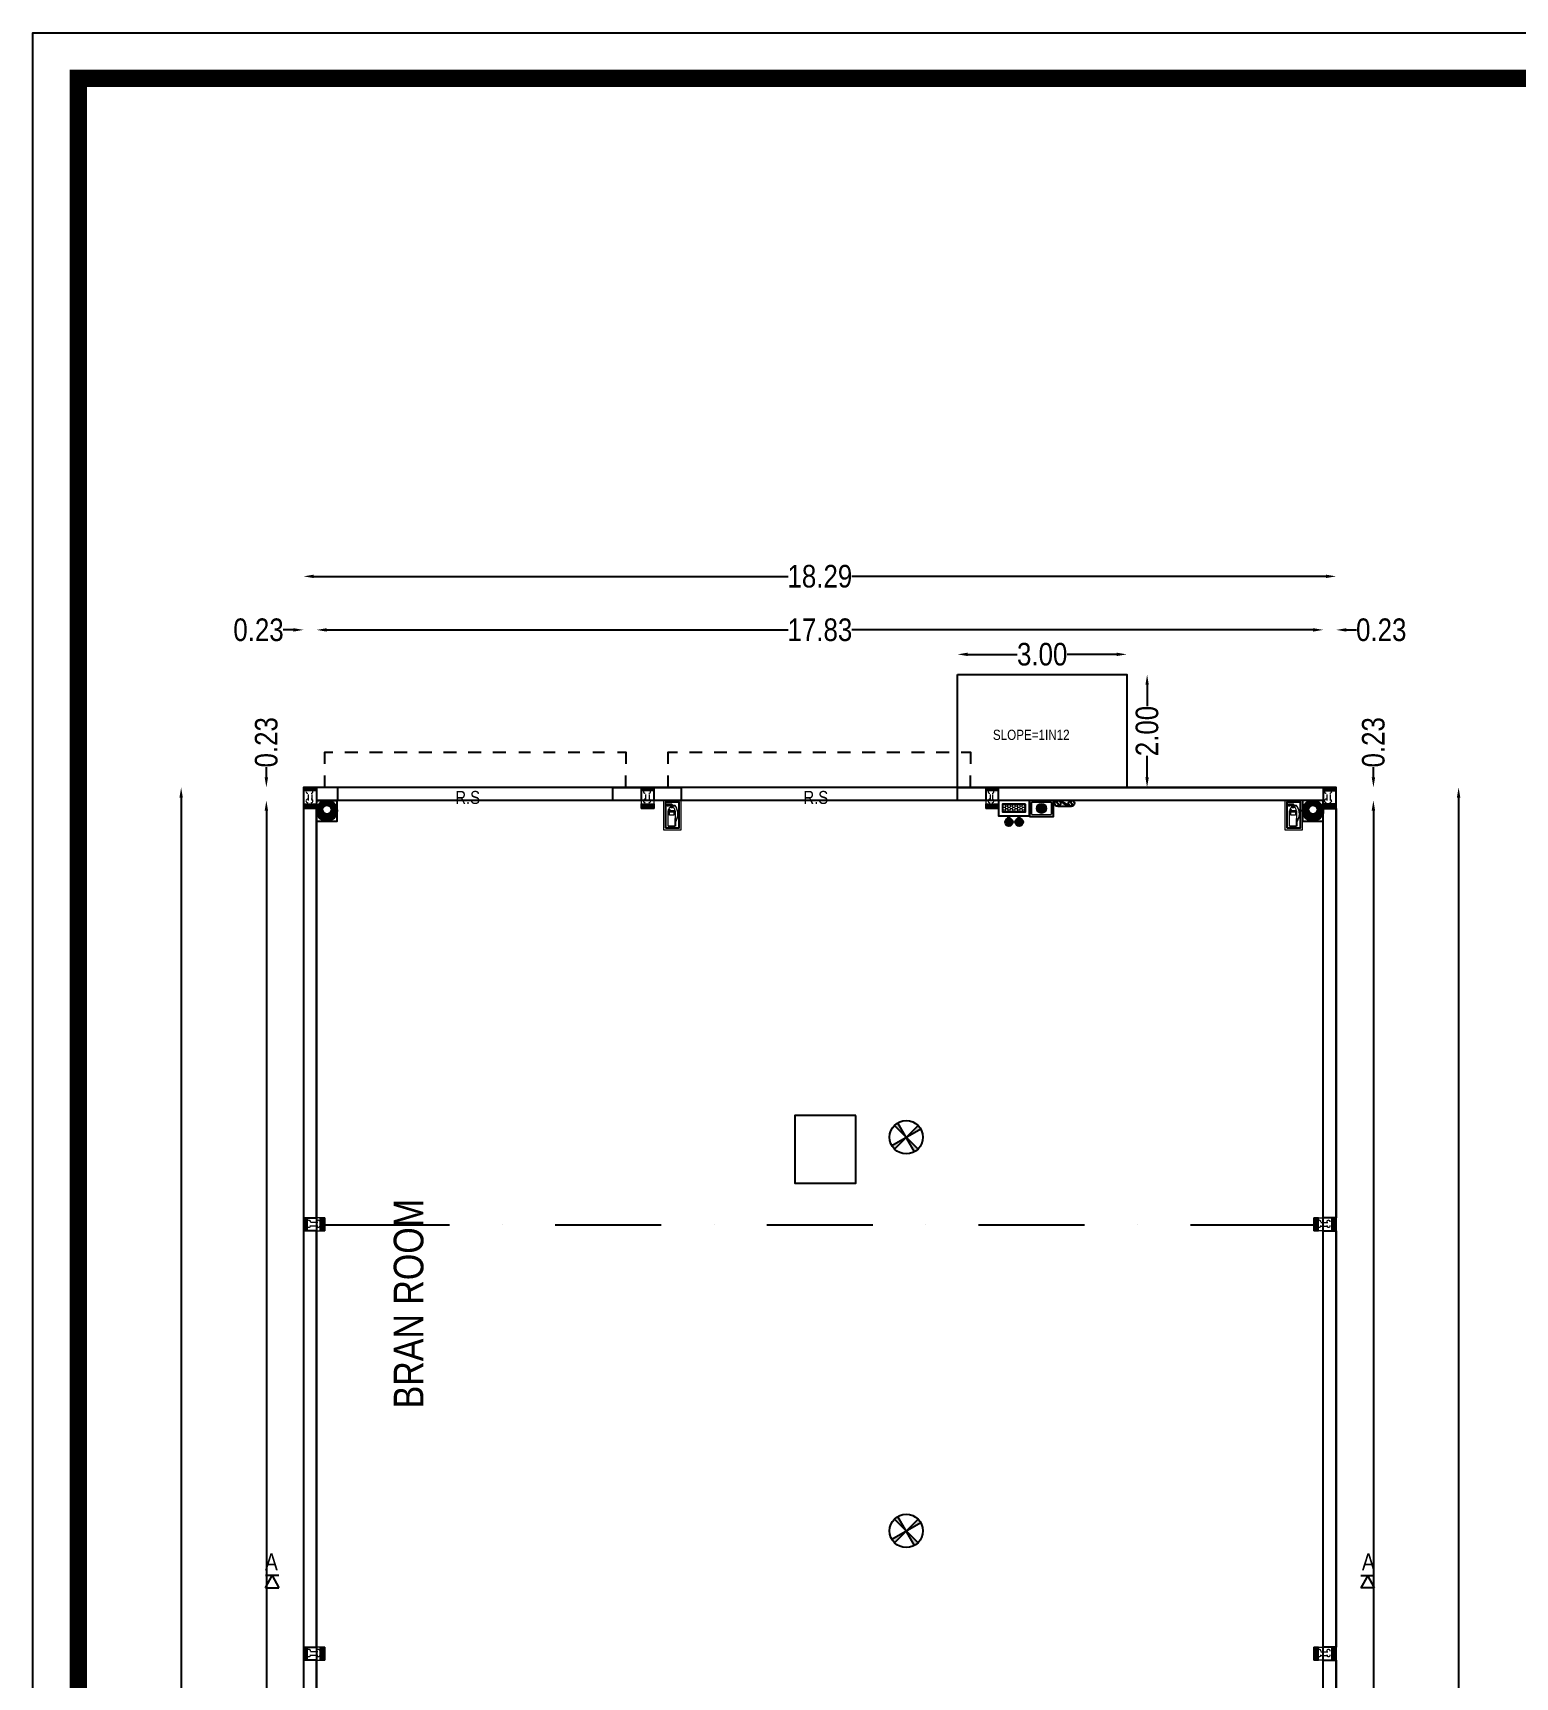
# Model space of a CAD drawing. Header units: metres. Extents: x -941 to 1333, y -28 to 1490.
# Drawn here: x 825.19 to 851.44, y 397.65 to 426.77 of the extents above; entities that cross this region are included whole.
import ezdxf

# ---------------------------------------------------------------- set-up
doc = ezdxf.new("R2010")
doc.units = ezdxf.units.M
for name, color, linetype in [('00', 7, 'Continuous'), ('BLK_1_DA_RAMP_1', 1, 'Continuous'), ('BLK_1_FLR_0_CARPET_AREA', 45, 'Continuous'), ('BLK_1_FLR_0_REGULAR_ROOM_1', 4, 'Continuous'), ('BLK_1_FLR_0_VENTILATION_SHAFT', 6, 'Continuous'), ('VPORTS', 6, 'Continuous'), ('window', 3, 'Continuous')]:
    doc.layers.add(name, color=color, linetype=linetype)
doc.styles.add('style2A', font='swissc.ttf')
doc.dimstyles.get("Standard").update_dxf_attribs({"dimtxt": 0.4, "dimasz": 0.18, "dimexe": 0.18, "dimexo": 0.0625, "dimgap": 0, "dimtad": 0, "dimzin": 0, "dimdsep": 46, "dimtxsty": 'style2A', "dimcen": 0.09, "dimse1": 1, "dimse2": 1, "dimadec": 0, "dimazin": 0, "dimtfac": 1, "dimtofl": 0, "dimtmove": 0, "dimatfit": 3, "dimfxl": 0, "dimtolj": 1, "dimtzin": 0, "dimarcsym": 0})

# ---------------------------------------------------------------- blocks, each defined once
blk = doc.blocks.new('*D14')
at = {"layer": 'BLK_1_DA_RAMP_1', "color": 0, "lineweight": -2}
for p, q in [((841.741, 415.762), (842.62, 415.762)), ((844.381, 415.762), (843.502, 415.762))]:
    blk.add_line(p, q, dxfattribs=at)
at = {"layer": 'BLK_1_DA_RAMP_1', "color": 0}
for points in [[(841.741, 415.792), (841.741, 415.732), (841.561, 415.762)], [(844.381, 415.792), (844.381, 415.732), (844.561, 415.762)]]:
    blk.add_solid(points, dxfattribs=at)
at = {"layer": 'Defpoints', "color": 0}
for p in [(844.561, 415.762), (841.561, 415.403), (844.561, 415.403)]:
    blk.add_point(p, dxfattribs=at)
at = {"layer": 'BLK_1_DA_RAMP_1', "color": 0, "insert": (843.061, 415.762), "char_height": 0.4, "attachment_point": 5, "style": 'style2A'}
blk.add_mtext('\\A1;3.00', dxfattribs=at)
blk = doc.blocks.new('*D15')
at = {"layer": 'BLK_1_DA_RAMP_1', "color": 0, "lineweight": -2}
for p, q in [((844.919, 415.223), (844.919, 414.843)), ((844.919, 413.585), (844.919, 413.965))]:
    blk.add_line(p, q, dxfattribs=at)
at = {"layer": 'BLK_1_DA_RAMP_1', "color": 0}
for points in [[(844.889, 415.223), (844.949, 415.223), (844.919, 415.403)], [(844.889, 413.585), (844.949, 413.585), (844.919, 413.405)]]:
    blk.add_solid(points, dxfattribs=at)
at = {"layer": 'Defpoints', "color": 0}
for p in [(844.561, 415.403), (844.561, 413.405), (844.919, 413.405)]:
    blk.add_point(p, dxfattribs=at)
at = {"layer": 'BLK_1_DA_RAMP_1', "color": 0, "insert": (844.919, 414.404), "char_height": 0.4, "attachment_point": 5, "rotation": 90, "style": 'style2A'}
blk.add_mtext('\\A1;2.00', dxfattribs=at)
blk = doc.blocks.new('auto-sprinkler')
at = {"layer": '00'}
h = blk.add_hatch(color=161, dxfattribs=at)
h.dxf.hatch_style = 1
h.paths.add_polyline_path([(0, 0), (-0.075, 0.13, 0.065543), (-0.106, 0.106)])
h.paths.add_polyline_path([(0, 0), (0.13, 0.075, 0.065543), (0.106, 0.106)])
h.paths.add_polyline_path([(0.075, -0.13, 0.065543), (0.106, -0.106), (0, 0)])
h.paths.add_polyline_path([(-0.13, -0.075, 0.065543), (-0.106, -0.106), (0, 0)])
at = {"layer": '00', "color": 170}
for points in [[(-0.13, -0.075), (0.13, 0.075)], [(-0.106, -0.106), (0.106, 0.106)], [(0.106, -0.106), (-0.106, 0.106)], [(0.075, -0.13), (-0.075, 0.13)]]:
    blk.add_lwpolyline(points, dxfattribs=at)
blk.add_circle((0, 0), 0.15, dxfattribs=at)
blk = doc.blocks.new('EmerLight')
h = blk.add_hatch(color=1)
edge = h.paths.add_edge_path()
edge.add_arc((0, 12.75), 2.25, 0, 360)
for points in [[(-0.38, 9), (0.38, 9), (0.38, 10.53, -0.08392), (-0.38, 10.53)], [(6.38, 10.53, -0.08392), (5.62, 10.53), (5.62, 9), (6.38, 9)]]:
    blk.add_hatch(color=171).paths.add_polyline_path(points)
h = blk.add_hatch(color=1)
edge = h.paths.add_edge_path()
edge.add_arc((6, 12.75), 2.25, 0, 360)
at = {"lineweight": 18}
h = blk.add_hatch(dxfattribs=at)
h.set_pattern_fill('HONEY', color=145, scale=7.5, style=0)
h.set_pattern_definition([(0, (-23575.4171, -1310.2154), (1.40625, 0.811898812), [0.9375, -1.875]), (120, (-23575.4171, -1310.2154), (-1.406249997, 0.811898818), [0.9375, -1.875]), (60, (-23575.4171, -1310.2154), (3e-09, 1.62379763), [-1.875, 0.9375])])
h.paths.add_polyline_path([(-3.75, 2.25), (9.75, 2.25), (9.75, 6.75), (-3.75, 6.75)])
at = {"color": 171}
for points in [[(-0.38, 10.53), (-0.38, 9)], [(0.38, 10.53), (0.38, 9)], [(5.62, 10.53), (5.62, 9)], [(6.38, 10.53), (6.38, 9)]]:
    blk.add_lwpolyline(points, dxfattribs=at)
at = {"color": 5}
for points in [[(-6, 0), (12, 0), (12, 9), (-6, 9)], [(-3.75, 2.25), (9.75, 2.25), (9.75, 6.75), (-3.75, 6.75)]]:
    blk.add_lwpolyline(points, close=True, dxfattribs=at)
at = {"color": 1}
for centre in [(0, 12.75), (6, 12.75)]:
    blk.add_circle(centre, 2.25, dxfattribs=at)
blk = doc.blocks.new('switch1')
for points in [[(-7.9, 10.3), (-7.5, 10), (-7.5, 2), (-7.9, 1.7)], [(7.3, 10.9), (7, 10.5), (-7, 10.5), (-7.3, 10.9)], [(-7.3, 1.1), (-7, 1.5), (7, 1.5), (7.3, 1.1)], [(7.9, 1.7), (7.5, 2), (7.5, 10), (7.9, 10.3)]]:
    blk.add_hatch(color=254).paths.add_polyline_path(points)
h = blk.add_hatch(color=20)
edge = h.paths.add_edge_path()
edge.add_arc((0, 6), 3.75, 0, 360)
edge = h.paths.add_edge_path(flags=17)
edge.add_arc((0, 6), 2.25, 0, 360)
h = blk.add_hatch()
h.set_pattern_fill('ANSI31', color=1, scale=0.3, style=0)
edge = h.paths.add_edge_path()
edge.add_arc((0, 6), 2.25, 0, 360)
at = {"color": 7, "lineweight": 25}
blk.add_lwpolyline([(-9, 0), (9, 0), (9, 12), (-9, 12)], close=True, dxfattribs=at)
at = {"color": 7, "lineweight": 20}
for points in [[(-7.9, 10.3), (-7.5, 10), (-7.5, 2), (-7.9, 1.7)], [(7.3, 10.9), (7, 10.5), (-7, 10.5), (-7.3, 10.9)], [(-7.3, 1.1), (-7, 1.5), (7, 1.5), (7.3, 1.1)], [(7.9, 1.7), (7.5, 2), (7.5, 10), (7.9, 10.3)]]:
    blk.add_lwpolyline(points, close=True, dxfattribs=at)
at = {"color": 20, "lineweight": 5}
for radius in [3.75, 2.25]:
    blk.add_circle((0, 6), radius, dxfattribs=at)
blk = doc.blocks.new('firehose')
for color, points in [(1, [(17.9, -33.8, -0.116019), (19.9, -42.8, 8.409187), (14.6, -51.1), (14.8, -50.8, 0.130477), (16.9, -42.3, -8.334124)]), (1, [(14.8, -50.8), (17, -53, 1.016121), (-17.7, -32.7, 0.119989), (-17.2, -41.2, -1.237161)]), (46, [(11.7, -56.2), (11.2, -55.4), (13.3, -53.5), (14.8, -50.8), (17, -53), (14.6, -54)])]:
    blk.add_hatch(color=color).paths.add_polyline_path(points)
at = {"color": 240}
blk.add_lwpolyline([(-36, -72), (36, -72), (36, 0), (-36, 0)], close=True, dxfattribs=at)
at = {"color": 46}
blk.add_lwpolyline([(11.7, -56.2), (11.2, -55.4), (13.3, -53.5), (14.8, -50.8), (17, -53), (14.6, -54)], close=True, dxfattribs=at)
at = {"color": 240}
for radius in [36, 33, 30, 27, 24]:
    blk.add_circle((0, -36), radius, dxfattribs=at)
for centre, radius, start, end in [((0, -36), 21, 341.1675, 315), ((0, -36), 18, 6.9979, 339.6294), ((-0.2, -42.6), 20.1, 328.7874, 150.6199), ((-0.2, -42.6), 17.1, 331.2711, 175.4763)]:
    blk.add_arc(centre, radius, start, end, dxfattribs=at)
blk = doc.blocks.new('siern')
blk.add_hatch(color=5).paths.add_polyline_path([(-0.2, 4.1, -0.050919), (-2.1, 0, 0.092567), (-4, -4.1, -0.003207), (-4, -4.1, -0.048369), (-3.8, -3.7, -0.017888), (-1.7, -0.1, 0.117562)])
at = {"layer": 'VPORTS', "lineweight": 18}
h = blk.add_hatch(color=20, dxfattribs=at)
edge = h.paths.add_edge_path()
edge.add_arc((-3, 5.1), 1.16, 152.3056, 342.6944)
edge.add_arc((-1.1, 4.3), 0.948, -16.1598, 151.1598, ccw=False)
edge.add_arc((-1.2, 4.6), 1.16, 332.3056, 522.6944)
edge.add_arc((-3.1, 5.4), 0.948, 163.8402, 331.1598, ccw=False)
h = blk.add_hatch(color=20, dxfattribs=at)
edge = h.paths.add_edge_path()
edge.add_arc((-3, -4.6), 1.16, 152.3056, 342.6944)
edge.add_arc((-1.1, -5.4), 0.948, -16.1598, 151.1598, ccw=False)
edge.add_arc((-1.2, -5.1), 1.16, 332.3056, 522.6944)
edge.add_arc((-3.1, -4.3), 0.948, 163.8402, 331.1598, ccw=False)
at = {"color": 1}
for points in [[(-4.2, -4.9), (-4.2, 4.9)], [(0, -4.9), (0, 4.9)]]:
    blk.add_lwpolyline(points, dxfattribs=at)
at = {"color": 5}
blk.add_lwpolyline([(-0.2, 4.1, -0.050919), (-2.1, 0, 0.092567), (-4, -4.1, -0.019686), (-1.7, -0.1, 0.117562)], format="xyb", close=True, dxfattribs=at)
at = {"layer": 'VPORTS', "color": 251, "lineweight": 18}
for points in [[(-4, 5.7, 1.095033), (-1.9, 4.8, -0.895043), (-0.2, 4.1, 1.095033), (-2.3, 4.9, -0.895043)], [(-4, -4.1, 1.095033), (-1.9, -4.9, -0.895043), (-0.2, -5.7, 1.095033), (-2.3, -4.8, -0.895043)]]:
    blk.add_lwpolyline(points, format="xyb", close=True, dxfattribs=at)
at = {"layer": 'VPORTS'}
for centre in [(-2.1, 4.9), (-2.1, -4.9)]:
    blk.add_circle(centre, 2.09, dxfattribs=at)
at = {"layer": 'VPORTS', "lineweight": 18}
blk.add_circle((-2.1, -4.9), 2.09, dxfattribs=at)
blk = doc.blocks.new('cylinder1')
for color, points in [(250, [(-7.5, 38.5), (-7.5, 37), (-1.5, 37), (0, 37), (0, 38.5)]), (250, [(-1.5, 36.5), (-1.5, 37), (-7.5, 35.9), (-7.5, 35.6), (-6.2, 35.6)]), (7, [(-3.6, 28.5, 1), (-4.9, 28.5, 1)]), (250, [(-1.5, 37), (-1.5, 33), (0, 33), (0, 34), (-0.2, 34), (-0.2, 36), (0, 36), (0, 37)]), (253, [(0.2, 36), (-0.2, 36), (-0.2, 34), (0.2, 34)]), (250, [(1.5, 37), (0, 37), (0, 36), (0.2, 36), (0.2, 34), (0, 34), (0, 33), (1.5, 33)]), (250, [(1.5, 36), (1.5, 35.5), (6, 35.5, -0.31286), (6, 6.8), (6, 6.2, 0.331662), (6.1, 36)]), (254, [(6, 5.9), (6, 5.7), (6.5, 5.7), (6.5, 7.5), (6, 7.5), (6, 7.2), (6.2, 7.2), (6.2, 5.9)])]:
    blk.add_hatch(color=color).paths.add_polyline_path(points)
at = {"lineweight": 25}
for points in [[(-1.5, 36.5), (-6.2, 35.6), (-7.5, 35.6), (-7.5, 35.9), (-1.5, 37), (-7.5, 37), (-7.5, 38.5), (0, 38.5), (0, 37)], [(-1.5, 37), (1.5, 37), (1.5, 32.8)], [(-1.5, 32.8), (-1.5, 37)], [(-1.5, 33), (1.5, 33)], [(0, 36), (0, 37)], [(0, 33), (0, 34)]]:
    blk.add_lwpolyline(points, dxfattribs=at)
at = {"lineweight": 15}
blk.add_lwpolyline([(-6, 27), (6, 27, 1)], format="xyb", close=True, dxfattribs=at)
at = {"lineweight": 25}
blk.add_lwpolyline([(0.2, 34), (0.2, 36), (-0.2, 36), (-0.2, 34)], close=True, dxfattribs=at)
at = {"lineweight": 20}
blk.add_lwpolyline([(6, 6.8), (6, 6.2, 0.331662), (6.1, 36), (1.5, 36), (1.5, 35.5), (6, 35.5, -0.31286)], format="xyb", close=True, dxfattribs=at)
for points in [[(-6, 27), (6, 27)], [(-6, 0), (6, 0)], [(6, 13.5), (6, 0)], [(6, 6.8), (6, 0)]]:
    blk.add_lwpolyline(points)
at = {"lineweight": 15}
for points in [[(-6, 27), (6, 27), (6, 0), (-6, 0)], [(-4, 19), (-4, 25), (4, 25), (4, 19)]]:
    blk.add_lwpolyline(points, close=True, dxfattribs=at)
blk.add_lwpolyline([(6, 5.9), (6, 5.7), (6.5, 5.7), (6.5, 7.5), (6, 7.5), (6, 7.2), (6.2, 7.2), (6.2, 5.9)], close=True)
at = {"lineweight": 25}
blk.add_circle((-4.2, 28.5), 0.75, dxfattribs=at)
blk.add_circle((-4.2, 28.5), 0.65)
blk = doc.blocks.new('cylinderfinal')
at = {"lineweight": 20}
for points in [[(-13.5, -45), (13.5, -45), (13.5, 0), (-13.5, 0)], [(-10.5, -42), (10.5, -42), (10.5, -3), (-10.5, -3)]]:
    blk.add_lwpolyline(points, close=True, dxfattribs=at)
blk.add_lwpolyline([(-10.5, -42), (10.5, -42), (10.5, -3), (-10.5, -3)], close=True)
at = {"lineweight": 15, "xscale": 0.8699999999998906, "yscale": 0.8699999999998906, "zscale": 1.5}
blk.add_blockref('cylinder1', (-0.9, -39.3), dxfattribs=at)
blk = doc.blocks.new('*D276')
at = {"layer": 'Defpoints', "color": 0}
for p in [(830.209, 416.195), (829.98, 413.405), (830.209, 413.405)]:
    blk.add_point(p, dxfattribs=at)
at = {"layer": 'window', "color": 0, "lineweight": -2}
for p, q in [((829.8, 416.195), (829.62, 416.195)), ((830.389, 416.195), (830.569, 416.195))]:
    blk.add_line(p, q, dxfattribs=at)
at = {"layer": 'window', "color": 0}
for points in [[(829.8, 416.225), (829.8, 416.165), (829.98, 416.195)], [(830.389, 416.225), (830.389, 416.165), (830.209, 416.195)]]:
    blk.add_solid(points, dxfattribs=at)
at = {"layer": 'window', "color": 0, "insert": (829.182, 416.195), "char_height": 0.4, "attachment_point": 5, "style": 'style2A'}
blk.add_mtext('\\A1;0.23', dxfattribs=at)
blk = doc.blocks.new('*D277')
at = {"layer": 'Defpoints', "color": 0}
for p in [(848.038, 416.195), (830.209, 413.405), (848.038, 413.405)]:
    blk.add_point(p, dxfattribs=at)
at = {"layer": 'window', "color": 0, "lineweight": -2}
for p, q in [((830.389, 416.195), (838.561, 416.195)), ((847.858, 416.195), (839.687, 416.195))]:
    blk.add_line(p, q, dxfattribs=at)
at = {"layer": 'window', "color": 0}
for points in [[(830.389, 416.225), (830.389, 416.165), (830.209, 416.195)], [(847.858, 416.225), (847.858, 416.165), (848.038, 416.195)]]:
    blk.add_solid(points, dxfattribs=at)
at = {"layer": 'window', "color": 0, "insert": (839.124, 416.195), "char_height": 0.4, "attachment_point": 5, "style": 'style2A'}
blk.add_mtext('\\A1;17.83', dxfattribs=at)
blk = doc.blocks.new('*D278')
at = {"layer": 'Defpoints', "color": 0}
for p in [(848.268, 416.195), (848.038, 413.405), (848.268, 413.405)]:
    blk.add_point(p, dxfattribs=at)
at = {"layer": 'window', "color": 0, "lineweight": -2}
for p, q in [((847.858, 416.195), (847.678, 416.195)), ((848.448, 416.195), (848.628, 416.195))]:
    blk.add_line(p, q, dxfattribs=at)
at = {"layer": 'window', "color": 0}
for points in [[(847.858, 416.225), (847.858, 416.165), (848.038, 416.195)], [(848.448, 416.225), (848.448, 416.165), (848.268, 416.195)]]:
    blk.add_solid(points, dxfattribs=at)
at = {"layer": 'window', "color": 0, "insert": (849.066, 416.195), "char_height": 0.4, "attachment_point": 5, "style": 'style2A'}
blk.add_mtext('\\A1;0.23', dxfattribs=at)
blk = doc.blocks.new('*D279')
at = {"layer": 'Defpoints', "color": 0}
for p in [(829.98, 417.143), (829.98, 413.405), (848.268, 413.405)]:
    blk.add_point(p, dxfattribs=at)
at = {"layer": 'window', "color": 0, "lineweight": -2}
for p, q in [((830.16, 417.143), (838.56, 417.143)), ((848.088, 417.143), (839.688, 417.143))]:
    blk.add_line(p, q, dxfattribs=at)
at = {"layer": 'window', "color": 0}
for points in [[(830.16, 417.173), (830.16, 417.113), (829.98, 417.143)], [(848.088, 417.173), (848.088, 417.113), (848.268, 417.143)]]:
    blk.add_solid(points, dxfattribs=at)
at = {"layer": 'window', "color": 0, "insert": (839.124, 417.143), "char_height": 0.4, "attachment_point": 5, "style": 'style2A'}
blk.add_mtext('\\A1;18.29', dxfattribs=at)
blk = doc.blocks.new('*D281')
at = {"layer": 'Defpoints', "color": 0}
for p in [(848.038, 413.176), (848.927, 413.176), (848.038, 352.67)]:
    blk.add_point(p, dxfattribs=at)
at = {"layer": 'window', "color": 0, "lineweight": -2}
for p, q in [((848.927, 412.996), (848.927, 383.458)), ((848.927, 352.85), (848.927, 382.388))]:
    blk.add_line(p, q, dxfattribs=at)
at = {"layer": 'window', "color": 0}
for points in [[(848.897, 412.996), (848.957, 412.996), (848.927, 413.176)], [(848.897, 352.85), (848.957, 352.85), (848.927, 352.67)]]:
    blk.add_solid(points, dxfattribs=at)
at = {"layer": 'window', "color": 0, "insert": (848.927, 382.923), "char_height": 0.4, "attachment_point": 5, "rotation": 90, "style": 'style2A'}
blk.add_mtext('\\A1;60.51', dxfattribs=at)
blk = doc.blocks.new('*D282')
at = {"layer": 'Defpoints', "color": 0}
for p in [(848.038, 413.405), (848.927, 413.405), (848.038, 413.176)]:
    blk.add_point(p, dxfattribs=at)
at = {"layer": 'window', "color": 0, "lineweight": -2}
for p, q in [((848.927, 413.585), (848.927, 413.765)), ((848.927, 412.996), (848.927, 412.816))]:
    blk.add_line(p, q, dxfattribs=at)
at = {"layer": 'window', "color": 0}
for points in [[(848.897, 413.585), (848.957, 413.585), (848.927, 413.405)], [(848.897, 412.996), (848.957, 412.996), (848.927, 413.176)]]:
    blk.add_solid(points, dxfattribs=at)
at = {"layer": 'window', "color": 0, "insert": (848.927, 414.204), "char_height": 0.4, "attachment_point": 5, "rotation": 90, "style": 'style2A'}
blk.add_mtext('\\A1;0.23', dxfattribs=at)
blk = doc.blocks.new('*D283')
at = {"layer": 'Defpoints', "color": 0}
for p in [(848.268, 413.405), (848.268, 352.441), (850.436, 352.441)]:
    blk.add_point(p, dxfattribs=at)
at = {"layer": 'window', "color": 0, "lineweight": -2}
for p, q in [((850.436, 413.225), (850.436, 383.495)), ((850.436, 352.621), (850.436, 382.351))]:
    blk.add_line(p, q, dxfattribs=at)
at = {"layer": 'window', "color": 0}
for points in [[(850.406, 413.225), (850.466, 413.225), (850.436, 413.405)], [(850.406, 352.621), (850.466, 352.621), (850.436, 352.441)]]:
    blk.add_solid(points, dxfattribs=at)
at = {"layer": 'window', "color": 0, "insert": (850.436, 382.923), "char_height": 0.4, "attachment_point": 5, "rotation": 90, "style": 'style2A'}
blk.add_mtext('\\A1;60.97', dxfattribs=at)
blk = doc.blocks.new('*D973')
at = {"layer": 'Defpoints', "color": 0}
for p in [(829.321, 413.176), (830.209, 413.176), (830.209, 352.67)]:
    blk.add_point(p, dxfattribs=at)
at = {"layer": 'window', "color": 0, "lineweight": -2}
for p, q in [((829.321, 412.996), (829.321, 383.458)), ((829.321, 352.85), (829.321, 382.388))]:
    blk.add_line(p, q, dxfattribs=at)
at = {"layer": 'window', "color": 0}
for points in [[(829.291, 412.996), (829.351, 412.996), (829.321, 413.176)], [(829.291, 352.85), (829.351, 352.85), (829.321, 352.67)]]:
    blk.add_solid(points, dxfattribs=at)
at = {"layer": 'window', "color": 0, "insert": (829.321, 382.923), "char_height": 0.4, "attachment_point": 5, "rotation": 90, "style": 'style2A'}
blk.add_mtext('\\A1;60.51', dxfattribs=at)
blk = doc.blocks.new('*D970')
at = {"layer": 'Defpoints', "color": 0}
for p in [(829.321, 413.405), (830.209, 413.405), (830.209, 413.176)]:
    blk.add_point(p, dxfattribs=at)
at = {"layer": 'window', "color": 0, "lineweight": -2}
for p, q in [((829.321, 413.585), (829.321, 413.765)), ((829.321, 412.996), (829.321, 412.816))]:
    blk.add_line(p, q, dxfattribs=at)
at = {"layer": 'window', "color": 0}
for points in [[(829.291, 413.585), (829.351, 413.585), (829.321, 413.405)], [(829.291, 412.996), (829.351, 412.996), (829.321, 413.176)]]:
    blk.add_solid(points, dxfattribs=at)
at = {"layer": 'window', "color": 0, "insert": (829.321, 414.204), "char_height": 0.4, "attachment_point": 5, "rotation": 90, "style": 'style2A'}
blk.add_mtext('\\A1;0.23', dxfattribs=at)
blk = doc.blocks.new('*D971')
at = {"layer": 'Defpoints', "color": 0}
for p in [(829.98, 413.405), (827.812, 352.441), (829.98, 352.441)]:
    blk.add_point(p, dxfattribs=at)
at = {"layer": 'window', "color": 0, "lineweight": -2}
for p, q in [((827.812, 413.225), (827.812, 383.495)), ((827.812, 352.621), (827.812, 382.351))]:
    blk.add_line(p, q, dxfattribs=at)
at = {"layer": 'window', "color": 0}
for points in [[(827.782, 413.225), (827.842, 413.225), (827.812, 413.405)], [(827.782, 352.621), (827.842, 352.621), (827.812, 352.441)]]:
    blk.add_solid(points, dxfattribs=at)
at = {"layer": 'window', "color": 0, "insert": (827.812, 382.923), "char_height": 0.4, "attachment_point": 5, "rotation": 90, "style": 'style2A'}
blk.add_mtext('\\A1;60.97', dxfattribs=at)

msp = doc.modelspace()

# ---------------------------------------------------------------- linework, layer by layer
msp.add_lwpolyline([(825.18616, 426.76802), (943.78891, 426.76789), (943.78891, 342.87839), (825.18616, 342.87851)], close=True)
at = {"const_width": 0.3036}
msp.add_lwpolyline([(825.99074, 343.6831), (942.98433, 343.68297), (942.98433, 425.96331), (825.99074, 425.96343)], close=True, dxfattribs=at)
at = {"lineweight": 25}
for points in [[(830.35512, 413.82191), (830.35512, 414.03019), (830.50092, 414.03019)], [(830.70921, 414.03019), (830.93832, 414.03019)], [(831.1466, 414.03019), (831.37572, 414.03019)], [(831.584, 414.03019), (831.81311, 414.03019)], [(832.0214, 414.03019), (832.25051, 414.03019)], [(832.45879, 414.03019), (832.6879, 414.03019)], [(832.89619, 414.03019), (833.1253, 414.03019)], [(833.33359, 414.03019), (833.5627, 414.03019)], [(833.79181, 414.03019), (834.00009, 414.03019)], [(834.22921, 414.03019), (834.43749, 414.03019)], [(834.6666, 414.03019), (834.87489, 414.03019)], [(835.104, 414.03019), (835.31228, 414.03019)], [(835.5414, 414.03019), (835.68719, 414.03019), (835.68719, 413.82191)], [(836.43702, 413.82191), (836.43702, 414.03019), (836.60364, 414.03019)], [(836.81193, 414.03019), (837.04104, 414.03019)], [(837.24932, 414.03019), (837.47844, 414.03019)], [(837.68672, 414.03019), (837.91583, 414.03019)], [(838.12412, 414.03019), (838.35323, 414.03019)], [(838.56151, 414.03019), (838.79063, 414.03019)], [(838.99891, 414.03019), (839.22802, 414.03019)], [(839.43631, 414.03019), (839.66542, 414.03019)], [(839.8737, 414.03019), (840.10282, 414.03019)], [(840.3111, 414.03019), (840.54021, 414.03019)], [(840.7485, 414.03019), (840.97761, 414.03019)], [(841.18589, 414.03019), (841.415, 414.03019)], [(841.62329, 414.03019), (841.78992, 414.03019), (841.78992, 413.82191)], [(830.35512, 413.40534), (830.35512, 413.61362)], [(835.68719, 413.40534), (835.68719, 413.61362)], [(836.43702, 413.40534), (836.43702, 413.61362)], [(841.78992, 413.40534), (841.78992, 413.61362)], [(841.5608, 352.44061), (841.5608, 352.66972), (848.03844, 352.66972), (848.03844, 413.17623), (841.5608, 413.17623), (841.5608, 413.40534)], [(830.35512, 405.65717), (832.56293, 405.65717)], [(833.50021, 405.65717), (833.50021, 405.65717)], [(834.43749, 405.65717), (836.31205, 405.65717)], [(837.24932, 405.65717), (837.24932, 405.65717)], [(838.1866, 405.65717), (840.06116, 405.65717)], [(840.99844, 405.65717), (840.99844, 405.65717)], [(841.93571, 405.65717), (843.81027, 405.65717)], [(844.74755, 405.65717), (844.74755, 405.65717)], [(845.68483, 405.65717), (847.87181, 405.65717)]]:
    msp.add_lwpolyline(points, dxfattribs=at)
at = {"lineweight": 18}
for points in [[(836.66613, 352.44061), (829.98021, 352.44061), (829.98021, 413.40534), (836.66613, 413.40534), (841.5608, 413.40534)], [(830.02187, 413.40534), (830.20933, 413.40534)], [(830.02187, 413.32202), (830.02187, 413.32202)], [(830.12601, 413.34285), (830.06353, 413.34285)], [(830.06353, 413.28037), (830.06353, 413.28037)], [(830.06353, 413.28037), (830.06353, 413.17623)], [(830.12601, 413.28037), (830.12601, 413.28037)], [(830.12601, 413.28037), (830.12601, 413.17623)], [(830.14684, 413.32202), (830.14684, 413.32202)], [(830.58424, 413.40534), (835.45808, 413.40534)], [(836.02045, 413.32202), (836.02045, 413.32202)], [(836.10376, 413.34285), (836.04128, 413.34285)], [(836.04128, 413.28037), (836.04128, 413.28037)], [(836.04128, 413.17623), (836.04128, 413.28037)], [(836.10376, 413.28037), (836.10376, 413.28037)], [(836.10376, 413.17623), (836.10376, 413.28037)], [(836.12459, 413.32202), (836.12459, 413.32202)], [(842.10234, 413.32202), (842.10234, 413.32202)], [(842.18566, 413.34285), (842.144, 413.34285)], [(842.144, 413.28037), (842.144, 413.28037)], [(842.144, 413.17623), (842.144, 413.28037)], [(842.18566, 413.28037), (842.18566, 413.28037)], [(842.18566, 413.17623), (842.18566, 413.28037)], [(842.22731, 413.32202), (842.22731, 413.32202)], [(848.20506, 413.40534), (848.03844, 413.40534)], [(848.08009, 413.32202), (848.08009, 413.32202)], [(848.10092, 413.34285), (848.16341, 413.34285)], [(848.10092, 413.28037), (848.10092, 413.28037)], [(848.10092, 413.28037), (848.10092, 413.17623)], [(848.16341, 413.28037), (848.16341, 413.28037)], [(848.16341, 413.28037), (848.16341, 413.17623)], [(848.20506, 413.32202), (848.20506, 413.32202)], [(830.02187, 413.1554), (830.02187, 413.1554)], [(830.06353, 413.17623), (830.06353, 413.17623)], [(830.06353, 413.11374), (830.12601, 413.11374)], [(830.12601, 413.17623), (830.12601, 413.17623)], [(830.14684, 413.1554), (830.14684, 413.1554)], [(836.12459, 413.03043), (835.95796, 413.03043)], [(836.02045, 413.1554), (836.02045, 413.1554)], [(836.04128, 413.17623), (836.04128, 413.17623)], [(836.04128, 413.11374), (836.10376, 413.11374)], [(836.10376, 413.17623), (836.10376, 413.17623)], [(836.12459, 413.1554), (836.12459, 413.1554)], [(842.22731, 413.03043), (842.06068, 413.03043)], [(842.10234, 413.1554), (842.10234, 413.1554)], [(842.144, 413.17623), (842.144, 413.17623)], [(842.144, 413.11374), (842.18566, 413.11374)], [(842.18566, 413.17623), (842.18566, 413.17623)], [(842.22731, 413.1554), (842.22731, 413.1554)], [(848.08009, 413.1554), (848.08009, 413.1554)], [(848.10092, 413.17623), (848.10092, 413.17623)], [(848.16341, 413.11374), (848.10092, 413.11374)], [(848.16341, 413.17623), (848.16341, 413.17623)], [(848.20506, 413.1554), (848.20506, 413.1554)], [(830.0427, 405.69883), (830.0427, 405.63634)], [(830.08435, 405.71966), (830.08435, 405.71966)], [(830.10518, 405.69883), (830.10518, 405.69883)], [(830.23015, 405.69883), (830.10518, 405.69883)], [(830.10518, 405.63634), (830.10518, 405.63634)], [(830.23015, 405.63634), (830.10518, 405.63634)], [(830.23015, 405.69883), (830.23015, 405.69883)], [(830.23015, 405.63634), (830.23015, 405.63634)], [(830.25098, 405.71966), (830.25098, 405.71966)], [(830.27181, 405.63634), (830.27181, 405.69883)], [(830.35512, 405.71966), (830.35512, 405.55303)], [(847.87181, 405.71966), (847.87181, 405.55303)], [(847.95512, 405.63634), (847.95512, 405.69883)], [(847.97595, 405.71966), (847.97595, 405.71966)], [(847.99678, 405.69883), (847.99678, 405.69883)], [(847.99678, 405.69883), (848.12175, 405.69883)], [(847.99678, 405.63634), (847.99678, 405.63634)], [(847.99678, 405.63634), (848.12175, 405.63634)], [(848.12175, 405.69883), (848.12175, 405.69883)], [(848.12175, 405.63634), (848.12175, 405.63634)], [(848.14258, 405.71966), (848.14258, 405.71966)], [(848.18423, 405.69883), (848.18423, 405.63634)], [(830.08435, 405.61552), (830.08435, 405.61552)], [(830.25098, 405.61552), (830.25098, 405.61552)], [(847.97595, 405.61552), (847.97595, 405.61552)], [(848.14258, 405.61552), (848.14258, 405.61552)], [(830.0427, 398.09646), (830.0427, 398.03398)], [(830.08435, 398.11729), (830.08435, 398.11729)], [(830.10518, 398.09646), (830.10518, 398.09646)], [(830.23015, 398.09646), (830.10518, 398.09646)], [(830.23015, 398.09646), (830.23015, 398.09646)], [(830.25098, 398.11729), (830.25098, 398.11729)], [(830.27181, 398.03398), (830.27181, 398.09646)], [(830.35512, 398.11729), (830.35512, 397.95067)], [(847.87181, 398.11729), (847.87181, 397.95067)], [(847.95512, 398.03398), (847.95512, 398.09646)], [(847.97595, 398.11729), (847.97595, 398.11729)], [(847.99678, 398.09646), (847.99678, 398.09646)], [(847.99678, 398.09646), (848.12175, 398.09646)], [(848.12175, 398.09646), (848.12175, 398.09646)], [(848.14258, 398.11729), (848.14258, 398.11729)], [(848.18423, 398.09646), (848.18423, 398.03398)], [(830.08435, 398.01315), (830.08435, 398.01315)], [(830.10518, 398.03398), (830.10518, 398.03398)], [(830.23015, 398.03398), (830.10518, 398.03398)], [(830.23015, 398.03398), (830.23015, 398.03398)], [(830.25098, 398.01315), (830.25098, 398.01315)], [(847.97595, 398.01315), (847.97595, 398.01315)], [(847.99678, 398.03398), (847.99678, 398.03398)], [(847.99678, 398.03398), (848.12175, 398.03398)], [(848.12175, 398.03398), (848.12175, 398.03398)], [(848.14258, 398.01315), (848.14258, 398.01315)]]:
    msp.add_lwpolyline(points, dxfattribs=at)
for points in [[(830.20933, 413.03043), (830.20933, 413.40534), (829.98021, 413.40534), (829.98021, 413.03043)], [(829.98021, 413.34285), (829.98021, 413.40534), (830.20933, 413.40534), (830.20933, 413.34285)], [(830.20933, 413.11374), (830.20933, 413.34285), (829.98021, 413.34285), (829.98021, 413.11374)], [(835.95796, 413.40534), (835.95796, 413.03043), (836.18708, 413.03043), (836.18708, 413.40534)], [(835.95796, 413.34285), (835.95796, 413.11374), (836.18708, 413.11374), (836.18708, 413.34285)], [(842.06068, 413.40534), (842.06068, 413.03043), (842.2898, 413.03043), (842.2898, 413.40534)], [(842.06068, 413.34285), (842.06068, 413.11374), (842.2898, 413.11374), (842.2898, 413.34285)], [(848.03844, 413.03043), (848.03844, 413.40534), (848.26755, 413.40534), (848.26755, 413.03043)], [(848.26755, 413.34285), (848.26755, 413.40534), (848.03844, 413.40534), (848.03844, 413.34285)], [(848.03844, 413.11374), (848.03844, 413.34285), (848.26755, 413.34285), (848.26755, 413.11374)], [(836.18708, 413.11374), (836.18708, 413.03043), (835.95796, 413.03043), (835.95796, 413.11374)], [(842.2898, 413.11374), (842.2898, 413.03043), (842.06068, 413.03043), (842.06068, 413.11374)], [(829.98021, 405.55303), (830.35512, 405.55303), (830.35512, 405.78214), (829.98021, 405.78214)], [(830.0427, 405.55303), (830.27181, 405.55303), (830.27181, 405.78214), (830.0427, 405.78214)], [(830.27181, 405.78214), (830.35512, 405.78214), (830.35512, 405.55303), (830.27181, 405.55303)], [(848.26755, 405.55303), (847.87181, 405.55303), (847.87181, 405.78214), (848.26755, 405.78214)], [(847.95512, 405.78214), (847.87181, 405.78214), (847.87181, 405.55303), (847.95512, 405.55303)], [(848.18423, 405.55303), (847.95512, 405.55303), (847.95512, 405.78214), (848.18423, 405.78214)], [(829.98021, 397.95067), (830.35512, 397.95067), (830.35512, 398.17978), (829.98021, 398.17978)], [(830.0427, 397.95067), (830.27181, 397.95067), (830.27181, 398.17978), (830.0427, 398.17978)], [(830.27181, 398.17978), (830.35512, 398.17978), (830.35512, 397.95067), (830.27181, 397.95067)], [(848.26755, 397.95067), (847.87181, 397.95067), (847.87181, 398.17978), (848.26755, 398.17978)], [(847.95512, 398.17978), (847.87181, 398.17978), (847.87181, 397.95067), (847.95512, 397.95067)], [(848.18423, 397.95067), (847.95512, 397.95067), (847.95512, 398.17978), (848.18423, 398.17978)]]:
    msp.add_lwpolyline(points, close=True, dxfattribs=at)
at = {"lineweight": 25}
for points in [[(829.98021, 352.44061), (848.26755, 352.44061), (848.26755, 413.40534), (829.98021, 413.40534)], [(830.20933, 413.17623), (830.58424, 413.17623), (830.58424, 413.40534), (830.20933, 413.40534)], [(835.45808, 413.40534), (835.95796, 413.40534), (835.95796, 413.17623), (835.45808, 413.17623)], [(836.18708, 413.40534), (836.66613, 413.40534), (836.66613, 413.17623), (836.18708, 413.17623)], [(841.5608, 413.40534), (842.06068, 413.40534), (842.06068, 413.17623), (841.5608, 413.17623)], [(842.2898, 413.40534), (848.03844, 413.40534), (848.03844, 413.17623), (842.2898, 413.17623)], [(829.98021, 405.78214), (830.20933, 405.78214), (830.20933, 413.03043), (829.98021, 413.03043)], [(848.03844, 413.03043), (848.26755, 413.03043), (848.26755, 405.78214), (848.03844, 405.78214)], [(829.98021, 398.17978), (830.20933, 398.17978), (830.20933, 405.55303), (829.98021, 405.55303)], [(848.03844, 405.55303), (848.26755, 405.55303), (848.26755, 398.17978), (848.03844, 398.17978)], [(829.98021, 390.57741), (830.20933, 390.57741), (830.20933, 397.95067), (829.98021, 397.95067)], [(848.03844, 397.95067), (848.26755, 397.95067), (848.26755, 390.57741), (848.03844, 390.57741)]]:
    msp.add_lwpolyline(points, close=True, dxfattribs=at)
at = {"lineweight": 18}
for points in [[(830.05311, 413.36368, 0.414215), (830.02187, 413.33244, 0.414215), (830.05311, 413.3012)], [(830.1156, 413.3012, 0.414215), (830.14684, 413.33244, 0.414215), (830.1156, 413.36368)], [(836.03086, 413.36368, 0.414245), (835.99962, 413.33244, 0.414245), (836.03086, 413.3012)], [(836.09335, 413.3012, 0.414245), (836.12459, 413.33244, 0.414245), (836.09335, 413.36368)], [(842.13358, 413.36368, 0.414245), (842.10234, 413.33244, 0.414245), (842.13358, 413.3012)], [(842.17524, 413.3012, 0.414245), (842.20648, 413.33244, 0.414245), (842.17524, 413.36368)], [(848.09051, 413.36368, 0.414245), (848.05926, 413.33244, 0.414245), (848.09051, 413.3012)], [(848.15299, 413.3012, 0.414245), (848.18423, 413.33244, 0.414245), (848.15299, 413.36368)], [(830.05311, 413.19705, 0.414215), (830.02187, 413.16581, 0.414215), (830.05311, 413.13457)], [(830.1156, 413.13457, 0.414215), (830.14684, 413.16581, 0.414215), (830.1156, 413.19705)], [(836.03086, 413.19705, 0.414245), (835.99962, 413.16581, 0.414245), (836.03086, 413.13457)], [(836.09335, 413.13457, 0.414245), (836.12459, 413.16581, 0.414245), (836.09335, 413.19705)], [(842.13358, 413.19705, 0.414245), (842.10234, 413.16581, 0.414245), (842.13358, 413.13457)], [(842.17524, 413.13457, 0.414245), (842.20648, 413.16581, 0.414245), (842.17524, 413.19705)], [(848.09051, 413.19705, 0.414245), (848.05926, 413.16581, 0.414245), (848.09051, 413.13457)], [(848.15299, 413.13457, 0.414245), (848.18423, 413.16581, 0.414245), (848.15299, 413.19705)], [(830.10518, 405.70924, 0.414215), (830.07394, 405.74049, 0.414215), (830.0427, 405.70924)], [(830.0427, 405.64676, 0.414215), (830.07394, 405.61552, 0.414215), (830.10518, 405.64676)], [(830.27181, 405.70924, 0.414215), (830.24057, 405.74049, 0.414215), (830.20933, 405.70924)], [(830.20933, 405.64676, 0.414215), (830.24057, 405.61552, 0.414215), (830.27181, 405.64676)], [(847.99678, 405.70924, 0.414215), (847.96554, 405.74049, 0.414215), (847.93429, 405.70924)], [(847.93429, 405.64676, 0.414215), (847.96554, 405.61552, 0.414215), (847.99678, 405.64676)], [(848.16341, 405.70924, 0.414215), (848.13216, 405.74049, 0.414215), (848.10092, 405.70924)], [(848.10092, 405.64676, 0.414215), (848.13216, 405.61552, 0.414215), (848.16341, 405.64676)], [(830.10518, 398.10688, 0.414215), (830.07394, 398.13812, 0.414215), (830.0427, 398.10688)], [(830.27181, 398.10688, 0.414215), (830.24057, 398.13812, 0.414215), (830.20933, 398.10688)], [(847.99678, 398.10688, 0.414215), (847.96554, 398.13812, 0.414215), (847.93429, 398.10688)], [(848.16341, 398.10688, 0.414215), (848.13216, 398.13812, 0.414215), (848.10092, 398.10688)], [(830.0427, 398.04439, 0.414215), (830.07394, 398.01315, 0.414215), (830.10518, 398.04439)], [(830.20933, 398.04439, 0.414215), (830.24057, 398.01315, 0.414215), (830.27181, 398.04439)], [(847.93429, 398.04439, 0.414215), (847.96554, 398.01315, 0.414215), (847.99678, 398.04439)], [(848.10092, 398.04439, 0.414215), (848.13216, 398.01315, 0.414215), (848.16341, 398.04439)]]:
    msp.add_lwpolyline(points, format="xyb", dxfattribs=at)
for points in [[(829.54078, 399.45031), (829.30327, 399.45031)], [(829.30327, 399.2275), (829.42203, 399.45031), (829.54078, 399.2275)], [(829.54078, 399.45031), (829.30327, 399.45031)], [(829.30327, 399.2275), (829.42203, 399.45031), (829.54078, 399.2275)], [(848.70698, 399.45031), (848.94449, 399.45031)], [(848.94449, 399.2275), (848.82573, 399.45031), (848.70698, 399.2275)], [(829.30327, 399.2275), (829.54078, 399.2275)], [(829.30327, 399.2275), (829.54078, 399.2275)], [(848.94449, 399.2275), (848.70698, 399.2275)]]:
    msp.add_lwpolyline(points)
for points in [[(830.20933, 413.40534), (829.98021, 413.40534), (830.20933, 413.34285)], [(829.98021, 413.40534), (830.20933, 413.34285), (829.98021, 413.34285)], [(836.18708, 413.40534), (835.95796, 413.40534), (836.18708, 413.34285)], [(835.95796, 413.40534), (836.18708, 413.34285), (835.95796, 413.34285)], [(842.2898, 413.40534), (842.06068, 413.40534), (842.2898, 413.34285)], [(842.06068, 413.40534), (842.2898, 413.34285), (842.06068, 413.34285)], [(848.26755, 413.40534), (848.03844, 413.40534), (848.26755, 413.34285)], [(848.03844, 413.40534), (848.26755, 413.34285), (848.03844, 413.34285)], [(830.20933, 413.11374), (829.98021, 413.11374), (830.20933, 413.03043)], [(829.98021, 413.11374), (830.20933, 413.03043), (829.98021, 413.03043)], [(836.18708, 413.11374), (835.95796, 413.11374), (836.18708, 413.03043)], [(835.95796, 413.11374), (836.18708, 413.03043), (835.95796, 413.03043)], [(842.2898, 413.11374), (842.06068, 413.11374), (842.2898, 413.03043)], [(842.06068, 413.11374), (842.2898, 413.03043), (842.06068, 413.03043)], [(848.26755, 413.11374), (848.03844, 413.11374), (848.26755, 413.03043)], [(848.03844, 413.11374), (848.26755, 413.03043), (848.03844, 413.03043)], [(830.0427, 405.78214), (829.98021, 405.78214), (830.0427, 405.55303)], [(829.98021, 405.78214), (830.0427, 405.55303), (829.98021, 405.55303)], [(830.35512, 405.78214), (830.27181, 405.78214), (830.35512, 405.55303)], [(830.27181, 405.78214), (830.35512, 405.55303), (830.27181, 405.55303)], [(847.95512, 405.78214), (847.87181, 405.78214), (847.95512, 405.55303)], [(847.87181, 405.78214), (847.95512, 405.55303), (847.87181, 405.55303)], [(848.26755, 405.78214), (848.18423, 405.78214), (848.26755, 405.55303)], [(848.18423, 405.78214), (848.26755, 405.55303), (848.18423, 405.55303)], [(830.0427, 398.17978), (829.98021, 398.17978), (830.0427, 397.95067)], [(829.98021, 398.17978), (830.0427, 397.95067), (829.98021, 397.95067)], [(830.35512, 398.17978), (830.27181, 398.17978), (830.35512, 397.95067)], [(830.27181, 398.17978), (830.35512, 397.95067), (830.27181, 397.95067)], [(847.95512, 398.17978), (847.87181, 398.17978), (847.95512, 397.95067)], [(847.87181, 398.17978), (847.95512, 397.95067), (847.87181, 397.95067)], [(848.26755, 398.17978), (848.18423, 398.17978), (848.26755, 397.95067)], [(848.18423, 398.17978), (848.26755, 397.95067), (848.18423, 397.95067)]]:
    msp.add_solid(points)
at = {"layer": 'BLK_1_DA_RAMP_1'}
msp.add_lwpolyline([(841.5608, 415.40262), (844.5608, 415.40262), (844.5608, 413.40534), (841.5608, 413.40534)], close=True, dxfattribs=at)
at = {"layer": 'BLK_1_FLR_0_CARPET_AREA'}
msp.add_lwpolyline([(848.03844, 413.17623), (830.20933, 413.17623), (830.20933, 352.66972), (848.03844, 352.66972)], close=True, dxfattribs=at)
at = {"layer": 'BLK_1_FLR_0_REGULAR_ROOM_1', "color": 4}
msp.add_lwpolyline([(848.03844, 413.17623), (830.20933, 413.17623), (830.20933, 352.66972), (848.03844, 352.66972)], close=True, dxfattribs=at)
at = {"layer": 'BLK_1_FLR_0_VENTILATION_SHAFT'}
msp.add_lwpolyline([(839.76216, 407.59713), (838.67786, 407.59713), (838.67786, 406.39761), (839.76216, 406.39761)], close=True, dxfattribs=at)
at = {"layer": 'window'}
msp.add_lwpolyline([(825.18616, 342.87839), (825.18616, 426.76814), (943.78891, 426.76814), (943.78891, 342.87839)], close=True, dxfattribs=at)

# ---------------------------------------------------------------- block references
for name, p, xscale, yscale, zscale, rotation in [('firehose', (830.39255, 412.80977), 0.0050896365894191, 0.0050896365894191, 0.0050896365894191, 180), ('EmerLight', (842.65328, 413.17623), 0.0302901547101758, 0.0302901547101758, 0.0302901547101758, 180), ('siern', (843.4583, 413.07125), 0.0250781039269219, 0.0250781039269219, 0.0250781039269219, 270), ('firehose', (847.85521, 412.80977), 0.0050896365894191, 0.0050896365894191, 0.0050896365894191, 180)]:
    msp.add_blockref(name, p, dxfattribs=dict(xscale=xscale, yscale=yscale, zscale=zscale, rotation=rotation))
for name, p, xscale, yscale, zscale in [('cylinderfinal', (836.5091, 413.17623), 0.0116320886938278, 0.0116320886938278, 0.0116320886938278), ('switch1', (843.04815, 412.89206), 0.023680802153741, 0.023680802153741, 0.023680802153741), ('cylinderfinal', (847.51495, 413.17623), 0.0116320886938278, 0.0116320886938278, 0.0116320886938278), ('auto-sprinkler', (840.65349, 407.20961), 1.966340933767644, 1.966340933767644, 1.966340933767644), ('auto-sprinkler', (840.65349, 400.23707), 1.966340933767644, 1.966340933767644, 1.966340933767644)]:
    msp.add_blockref(name, p, dxfattribs=dict(xscale=xscale, yscale=yscale, zscale=zscale))

# ---------------------------------------------------------------- texts
at = {"style": 'style2A'}
for s, insert, char_height, attachment_point in [('R.S', (832.66708, 413.10947), 0.229977, 7), ('R.S', (838.83228, 413.10947), 0.229977, 7), ('A', (829.52481, 399.83985), 0.3, 3), ('A', (829.52481, 399.83985), 0.3, 3), ('A', (848.72295, 399.83985), 0.3, 1)]:
    msp.add_mtext(s, dxfattribs=dict(at, insert=insert, char_height=char_height, attachment_point=attachment_point))
at = {"insert": (832.10969, 402.40794), "char_height": 0.52496, "attachment_point": 7, "rotation": 90, "style": 'style2A'}
msp.add_mtext('BRAN ROOM', dxfattribs=at)
at = {"layer": 'BLK_1_DA_RAMP_1', "insert": (842.18833, 414.42629), "char_height": 0.18, "width": 1.7842838, "attachment_point": 1, "style": 'style2A'}
msp.add_mtext('SLOPE=1IN12', dxfattribs=at)

# ---------------------------------------------------------------- dimensions: what is measured, and where the dimension line sits
at = {"layer": 'BLK_1_DA_RAMP_1'}
dim = msp.add_aligned_dim(p1=(841.5608, 415.40262), p2=(844.5608, 415.40262), distance=0.35939, dimstyle='Standard', override={"dimtxt": 0.4}, dxfattribs=at)
dim.commit()
dim.dimension.update_dxf_attribs({"geometry": '*D14', "text_midpoint": (843.0608, 415.762)})
at = {"layer": 'BLK_1_DA_RAMP_1', "color": 2}
dim = msp.add_aligned_dim(p1=(844.5608, 415.40262), p2=(844.5608, 413.40534), distance=0.35847, dimstyle='Standard', override={"dimtxt": 0.4}, dxfattribs=at)
dim.commit()
dim.dimension.update_dxf_attribs({"geometry": '*D15', "text_midpoint": (844.91928, 414.40398)})
at = {"layer": 'window'}
for base, p1, p2, picture, middle in [((829.98021, 417.14267), (848.26755, 413.40534), (829.98021, 413.40534), '*D279', (839.12388, 417.14267)), ((848.03844, 416.19488), (830.20933, 413.40534), (848.03844, 413.40534), '*D277', (839.12388, 416.19488)), ((848.26755, 416.19488), (848.03844, 413.40534), (848.26755, 413.40534), '*D278', (849.06625, 416.19488))]:
    dim = msp.add_linear_dim(base=base, p1=p1, p2=p2, dimstyle='Standard', dxfattribs=at)
    dim.commit()
    dim.dimension.update_dxf_attribs({"geometry": picture, "text_midpoint": middle})
dim = msp.add_linear_dim(base=(830.20933, 416.19488), p1=(829.98021, 413.40534), p2=(830.20933, 413.40534), dimstyle='Standard', dxfattribs=at)
dim.commit()
dim.dimension.update_dxf_attribs({"geometry": '*D276', "text_midpoint": (829.18151, 416.19488), "dimtype": 160})
for p1, p2, distance, picture, middle in [((830.20933, 413.17623), (830.20933, 413.40534), 0.88874, '*D970', (829.32059, 414.20404)), ((848.03844, 413.17623), (848.03844, 413.40534), -0.88874, '*D282', (848.92717, 414.20404)), ((830.20933, 352.66972), (830.20933, 413.17623), 0.88874, '*D973', (829.32059, 382.92297)), ((848.03844, 352.66972), (848.03844, 413.17623), -0.88874, '*D281', (848.92717, 382.92297))]:
    dim = msp.add_aligned_dim(p1=p1, p2=p2, distance=distance, dimstyle='Standard', dxfattribs=at)
    dim.commit()
    dim.dimension.update_dxf_attribs({"geometry": picture, "text_midpoint": middle})
for p1, p2, distance, picture, middle in [((829.98021, 413.40534), (829.98021, 352.44061), -2.16806, '*D971', (827.81215, 382.92297)), ((848.26755, 413.40534), (848.26755, 352.44061), 2.16806, '*D283', (850.43561, 382.92297))]:
    dim = msp.add_aligned_dim(p1=p1, p2=p2, distance=distance, text='60.97', dimstyle='Standard', dxfattribs=at)
    dim.commit()
    dim.dimension.update_dxf_attribs({"geometry": picture, "text_midpoint": middle})

doc.saveas('drawing.dxf')
